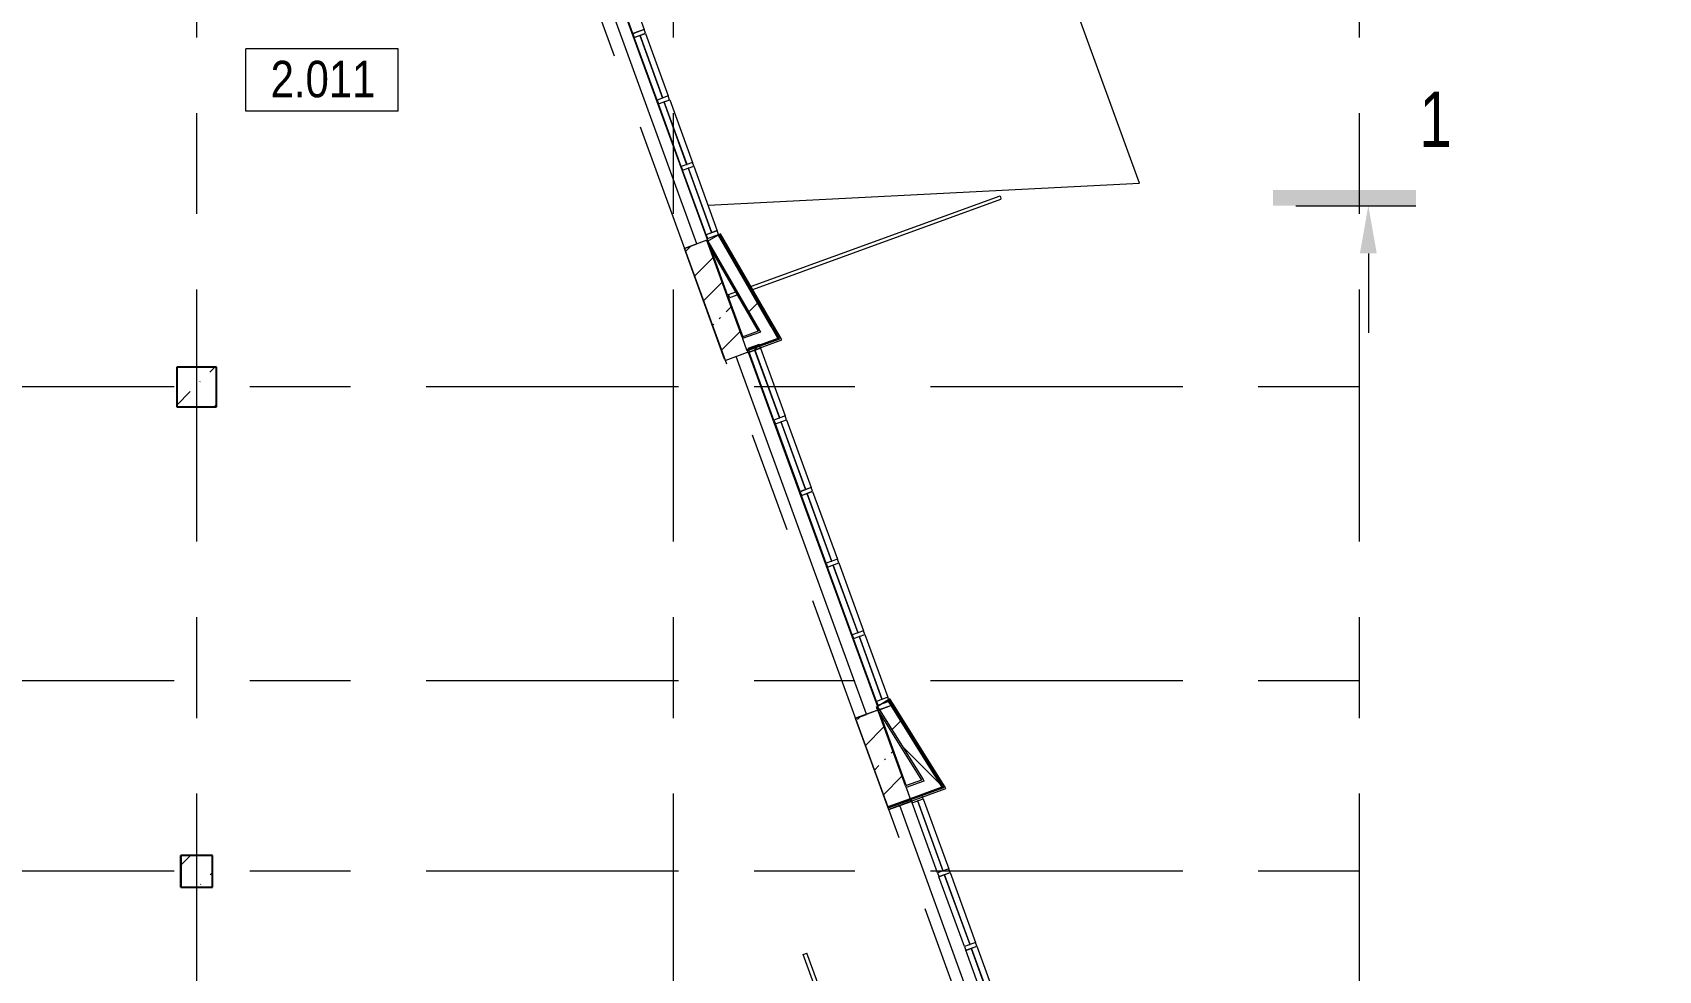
# Model space of a CAD drawing. Header units: millimetres. Extents: x 48966 to 155647, y -43515 to 30475.
# Drawn here: x 133466 to 153941, y -17133 to -5319 of the extents above; entities that cross this region are included whole.
import ezdxf

# ---------------------------------------------------------------- set-up
doc = ezdxf.new("R2010")
doc.units = ezdxf.units.MM
doc.linetypes.add('Осевые', pattern=[6350, 1270, -952.5, 3175, -952.5])
for name, color, linetype, lineweight in [('Импосты витража', 7, 'Continuous', 9), ('Импосты витража-1', 7, 'Continuous', 18), ('Каркас несущий', 7, 'Continuous', 9), ('Колонны', 7, 'Continuous', 9), ('Колонны-1', 7, 'Continuous', 25), ('Марки помещений', 7, 'Continuous', 9), ('Общие ребра', 7, 'Continuous', 9), ('Ограждение', 7, 'Continuous', 9), ('Оси-2', 7, 'Осевые', 9), ('Перекрытия', 7, 'Continuous', 9), ('Поручни', 7, 'Continuous', 9), ('Разрезы', 7, 'Continuous', 9), ('Стены-1', 7, 'Continuous', 18), ('Штриховка разреза-2', 7, 'Continuous', 9)]:
    doc.layers.add(name, color=color, linetype=linetype, lineweight=lineweight)
doc.styles.add('Arial Narrow_1', font='Arial Narrow.ttf', dxfattribs={"height": 460})
doc.styles.add('Arial_2', font='Arial.ttf', dxfattribs={"width": 0.75, "height": 700})
pattern_1 = [(45, (0, 0), (-707.107, 707.107), []), (135, (0, 0), (-707.107, -707.107), [])]
pattern_2 = [(0, (0, 0), (812.8, 203.2), [67.056, -542.544, 67.056, -542.544, -3251.2]), (0, (0, 0), (812.8, 203.2), [-1219.2, 67.056, -1152.144, 67.056, -542.544, -1422.4]), (0, (0, 0), (812.8, 203.2), [-3048, 67.056, -339.344, 67.056, -948.944]), (120, (304.8, 101.6), (-582.37636, 602.30545), [67.056, -542.544, 67.056, -542.544, -3251.2]), (120, (304.8, 101.6), (-582.37636, 602.30545), [-1219.2, 67.056, -1152.144, 67.056, -542.544, -1422.4]), (120, (304.8, 101.6), (-582.37636, 602.30545), [-3048, 67.056, -339.344, 67.056, -948.944]), (240, (406.4, 508), (-230.42364, -805.50545), [67.056, -542.544, 67.056, -542.544, -3251.2]), (240, (406.4, 508), (-230.42364, -805.50545), [-1219.2, 67.056, -1152.144, 67.056, -542.544, -1422.4]), (240, (406.4, 508), (-230.42364, -805.50545), [-3048, 67.056, -339.344, 67.056, -948.944])]
pattern_3 = [(45, (0, 0), (-502.8943, 502.8943), []), (45, (0, 762), (-502.8943, 502.8943), [])]
pattern_4 = [(45, (0, 0), (-424.264, 424.264), [600, -100, 20, -100]), (45, (0, 424), (-424.264, 424.264), [])]

# ---------------------------------------------------------------- blocks, each defined once
blk = doc.blocks.new('Колонна 71 - Колонна 40-55-771042-План 2-го этажа на отм_ 0_000')
at = {"layer": 'Колонны'}
h = blk.add_hatch(dxfattribs=at)
h.set_pattern_fill('FP_30', color=256, style=0, pattern_type=2)
h.set_pattern_definition([(45, (-12600, 29300), (-493.914, 493.914), []), (45, (-12106.1, 29300), (-493.914, 493.914), [873.125, -174.625, 6.706, -167.919])])
h.paths.add_polyline_path([(122730, 19267), (123182, 19267), (123182, 19767), (122682, 19767), (122682, 19267)], flags=0)
at = {"layer": 'Колонны-1'}
for p, q in [((123182, 19767), (122682, 19767)), ((122682, 19767), (122682, 19267)), ((123182, 19267), (123182, 19767)), ((122682, 19267), (123182, 19267))]:
    blk.add_line(p, q, dxfattribs=at)
blk = doc.blocks.new('Колонна 73 - Колонна 40-55-771084-План 2-го этажа на отм_ 0_000')
at = {"layer": 'Колонны'}
h = blk.add_hatch(dxfattribs=at)
h.set_pattern_fill('FP_4', color=256, style=0, pattern_type=2)
h.set_pattern_definition([(45, (0, 0), (-493.914, 493.914), []), (45, (493.9, 0), (-493.914, 493.914), [873.125, -174.625, 6.706, -167.919])])
h.paths.add_polyline_path([(135332, -16083), (135732, -16083), (135732, -15683), (135332, -15683)], flags=0)
at = {"layer": 'Колонны-1'}
for p, q in [((135732, -15683), (135332, -15683)), ((135332, -15683), (135332, -16083)), ((135732, -16083), (135732, -15683)), ((135332, -16083), (135732, -16083))]:
    blk.add_line(p, q, dxfattribs=at)
blk = doc.blocks.new('Прямоугольный импост - Прямоугольный черный-8339193-План 2-го этажа на отм_ 0_000')
at = {"layer": 'Импосты витража-1'}
for p, q in [((0, 75), (-50, 75)), ((-50, 75), (-50, -75)), ((0, -75), (0, 75)), ((-50, -75), (0, -75))]:
    blk.add_line(p, q, dxfattribs=at)
blk = doc.blocks.new('Прямоугольный импост - Прямоугольный черный-8339210-План 2-го этажа на отм_ 0_000')
at = {"layer": 'Импосты витража-1'}
for p, q in [((0, 75), (-50, 75)), ((-50, 75), (-50, -75)), ((0, -75), (0, 75)), ((-50, -75), (0, -75))]:
    blk.add_line(p, q, dxfattribs=at)
blk = doc.blocks.new('Прямоугольный импост - Прямоугольный черный-8339248-План 2-го этажа на отм_ 0_000')
at = {"layer": 'Импосты витража-1'}
for p, q in [((-50, 75), (0, 75)), ((-50, -75), (-50, 75)), ((0, 75), (0, -75)), ((0, -75), (-50, -75))]:
    blk.add_line(p, q, dxfattribs=at)
blk = doc.blocks.new('Прямоугольный импост - Прямоугольный черный-8339241-План 2-го этажа на отм_ 0_000')
at = {"layer": 'Импосты витража'}
for p, q in [((139522, -1199), (139663, -1148)), ((139809, -1988), (139522, -1199)), ((139663, -1148), (139950, -1937)), ((139950, -1937), (139809, -1988))]:
    blk.add_line(p, q, dxfattribs=at)
blk = doc.blocks.new('Прямоугольный импост - Прямоугольный черный-8339176-План 2-го этажа на отм_ 0_000')
at = {"layer": 'Импосты витража-1'}
for p, q in [((-25, 75), (25, 75)), ((-25, -75), (-25, 75)), ((25, 75), (25, -75)), ((25, -75), (-25, -75))]:
    blk.add_line(p, q, dxfattribs=at)
blk = doc.blocks.new('Прямоугольный импост - Прямоугольный черный-8339245-План 2-го этажа на отм_ 0_000')
at = {"layer": 'Импосты витража'}
for p, q in [((141652, -7053), (141793, -7002)), ((141948, -7866), (141652, -7053)), ((141793, -7002), (142089, -7815)), ((142089, -7815), (141948, -7866))]:
    blk.add_line(p, q, dxfattribs=at)
blk = doc.blocks.new('Круглые стержни - Ф40-6320196-План 2-го этажа на отм_ 0_000')
at = {"layer": 'Каркас несущий'}
for p, q in [((145645, -7379), (142515, -8519)), ((142535, -8554), (145659, -7417)), ((142319, -8590), (142224, -8625)), ((142237, -8662), (142340, -8625))]:
    blk.add_line(p, q, dxfattribs=at)
for centre, start_param, end_param in [((145652, -7398), 3.141593, 6.283185), ((142230, -8643), 0, 3.141593), ((142230, -8643), 3.141593, 6.283185)]:
    blk.add_ellipse(centre, major_axis=(-6.8, 18.8), ratio=0.467084, start_param=start_param, end_param=end_param, dxfattribs=at)
blk = doc.blocks.new('Прямоугольный импост - Прямоугольный черный-8339376-План 2-го этажа на отм_ 0_000')
at = {"layer": 'Импосты витража-1'}
for p, q in [((-50, 75), (0, 75)), ((-50, -75), (-50, 75)), ((0, 75), (0, -75)), ((0, -75), (-50, -75))]:
    blk.add_line(p, q, dxfattribs=at)
blk = doc.blocks.new('Прямоугольный импост - Прямоугольный черный-8339191-План 2-го этажа на отм_ 0_000')
at = {"layer": 'Импосты витража-1'}
for p, q in [((-25, 75), (25, 75)), ((-25, -75), (-25, 75)), ((25, 75), (25, -75)), ((25, -75), (-25, -75))]:
    blk.add_line(p, q, dxfattribs=at)
blk = doc.blocks.new('Прямоугольный импост - Прямоугольный черный-8339187-План 2-го этажа на отм_ 0_000')
at = {"layer": 'Импосты витража'}
for p, q in [((142491, -9345), (142632, -9294)), ((142803, -10200), (142491, -9345)), ((142632, -9294), (142944, -10149)), ((142943, -10149), (142803, -10200))]:
    blk.add_line(p, q, dxfattribs=at)
blk = doc.blocks.new('Прямоугольный импост - Прямоугольный черный-V9-План 2-го этажа на отм_ 0_000')
at = {"layer": 'Импосты витража'}
for p, q in [((142820, -10247), (142961, -10196)), ((142961, -10196), (143272, -11051)), ((143132, -11102), (142820, -10247)), ((143272, -11051), (143132, -11102))]:
    blk.add_line(p, q, dxfattribs=at)
blk = doc.blocks.new('Прямоугольный импост - Прямоугольный черный-V10-План 2-го этажа на отм_ 0_000')
at = {"layer": 'Импосты витража'}
for p, q in [((143806, -12953), (143947, -12902)), ((144094, -13743), (143806, -12953)), ((143947, -12902), (144235, -13692)), ((144235, -13692), (144094, -13743))]:
    blk.add_line(p, q, dxfattribs=at)
blk = doc.blocks.new('Прямоугольный импост - Прямоугольный черный-8339167-План 2-го этажа на отм_ 0_000')
at = {"layer": 'Импосты витража'}
for p, q in [((144541, -15023), (144682, -14971)), ((144862, -15904), (144541, -15023)), ((144682, -14971), (145003, -15853)), ((145003, -15853), (144862, -15904))]:
    blk.add_line(p, q, dxfattribs=at)
blk = doc.blocks.new('Прямоугольный импост - Прямоугольный черный-8339175-План 2-го этажа на отм_ 0_000')
at = {"layer": 'Импосты витража'}
for p, q in [((145217, -16879), (145358, -16828)), ((145511, -17688), (145217, -16879)), ((145358, -16828), (145652, -17637)), ((145652, -17637), (145511, -17688))]:
    blk.add_line(p, q, dxfattribs=at)
blk = doc.blocks.new('Ограждение - Ограждение-2447822-План 2-го этажа на отм_ 0_000')
at = {"layer": 'Поручни'}
for p, q in [((143170, -16932), (143218, -16915)), ((144299, -20033), (143170, -16932)), ((143834, -18606), (143218, -16915)), ((144401, -20315), (144299, -20033)), ((145777, -24095), (144401, -20315)), ((132571, -20556), (132571, -21121)), ((132571, -21121), (132571, -24095)), ((132571, -24095), (135245, -24095)), ((135245, -24095), (135332, -24095)), ((135732, -24095), (137945, -24095)), ((137945, -24095), (138875, -24095)), ((138875, -24095), (139175, -24095)), ((139175, -24095), (141275, -24095)), ((141275, -24095), (141332, -24095)), ((141732, -24095), (145777, -24095))]:
    blk.add_line(p, q, dxfattribs=at)
blk = doc.blocks.new('Разрез - Номер спереди-234828-План 2-го этажа на отм_ 0_000')
at = {"layer": 'Разрезы'}
for points in [[(0, 0), (0, 1), (9, 1), (9, 0)], [(2.47, -3), (3, 0), (3.53, -3)]]:
    blk.add_hatch(color=256, dxfattribs=at).paths.add_polyline_path(points, flags=0)
blk.add_line((3, -3), (3, -8), dxfattribs=at)
blk = doc.blocks.new('Марка помещения_Р - Марка помещения-4575829-План 2-го этажа на отм_ 0_000')
at = {"layer": 'Марки помещений'}
for p, q in [((-4.79375, -1.95625), (-4.79375, 1.95625)), ((4.79375, 1.95625), (-4.79375, 1.95625)), ((4.79375, -1.95625), (4.79375, 1.95625)), ((4.79375, -1.95625), (-4.79375, -1.95625))]:
    blk.add_line(p, q, dxfattribs=at)

msp = doc.modelspace()

# ---------------------------------------------------------------- hatches: boundary and pattern name
at = {"layer": 'Штриховка разреза-2'}
h = msp.add_hatch(dxfattribs=at)
h.set_pattern_fill('FP_1', color=256, style=0, pattern_type=2)
h.set_pattern_definition(pattern_4)
h.paths.add_polyline_path([(142188.1, -9448.4), (142470, -9345.8), (141957, -7936.3), (141675.1, -8038.9), (142021.3, -8990.1)], flags=0)
h = msp.add_hatch(dxfattribs=at)
h.set_pattern_fill('FP_33', color=256, style=0, pattern_type=2)
h.set_pattern_definition(pattern_1)
h.paths.add_polyline_path([(142632.3, -9091.7), (142775.5, -9039.6), (142100.4, -7870.3), (141970.5, -7945.3), (142622.2, -9074.1)], flags=0)
h = msp.add_hatch(dxfattribs=at)
h.set_pattern_fill('FP_32', color=256, style=0, pattern_type=2)
h.set_pattern_definition(pattern_2)
h.paths.add_polyline_path([(142851.6, -9171.5), (142865.9, -9166.3), (142113.4, -7862.8), (142100.4, -7870.3), (142775.5, -9039.6)], flags=0)
h = msp.add_hatch(dxfattribs=at)
h.set_pattern_fill('FP_2', color=256, style=0, pattern_type=2)
h.set_pattern_definition(pattern_3)
h.paths.add_polyline_path([(142873.5, -9179.5), (142892.6, -9172.6), (142130.7, -7852.8), (142113.4, -7862.8), (142865.9, -9166.3)], flags=0)
h = msp.add_hatch(dxfattribs=at)
h.set_pattern_fill('FP_32', color=256, style=0, pattern_type=2)
h.set_pattern_definition(pattern_2)
h.paths.add_polyline_path([(142463.8, -9328.6), (142873.5, -9179.5), (142865.9, -9166.3), (142458.7, -9314.6)], flags=0)
h = msp.add_hatch(dxfattribs=at)
h.set_pattern_fill('FP_2', color=256, style=0, pattern_type=2)
h.set_pattern_definition(pattern_3)
h.paths.add_polyline_path([(142470.6, -9347.4), (142902.8, -9190.2), (142892.6, -9172.6), (142463.8, -9328.6), (142470, -9345.8)], flags=0)
h = msp.add_hatch(dxfattribs=at)
h.set_pattern_fill('FP_2', color=256, style=0, pattern_type=2)
h.set_pattern_definition(pattern_3)
h.paths.add_polyline_path([(144938.5, -14831.6), (144957.7, -14824.6), (144307.6, -13784.3), (144288.4, -13791.3), (144930.4, -14818.6)], flags=0)
h.paths.add_polyline_path([(144287.3, -13789.6), (144306.5, -13782.6), (144262.6, -13712.2), (144245.6, -13722.8)], flags=0)
h = msp.add_hatch(dxfattribs=at)
h.set_pattern_fill('FP_1', color=256, style=0, pattern_type=2)
h.set_pattern_definition(pattern_4)
h.paths.add_polyline_path([(144235.4, -15071.6), (144517.3, -14969), (144110.7, -13856), (143830.2, -13958.3), (144131, -14784.8)], flags=0)
h.paths.add_polyline_path([(144109.6, -13854.3), (144097.4, -13815.4), (144088.7, -13820.8)], flags=0)
h = msp.add_hatch(dxfattribs=at)
h.set_pattern_fill('FP_33', color=256, style=0, pattern_type=2)
h.set_pattern_definition(pattern_1)
h.paths.add_polyline_path([(144690.6, -14746.3), (144834.7, -14693.8), (144274, -13796.5), (144129.9, -13849), (144679.8, -14728.9)], flags=0)
h.paths.add_polyline_path([(144128.9, -13847.3), (144272.9, -13794.8), (144232.9, -13730.7), (144105.7, -13810.2)], flags=0)
h = msp.add_hatch(dxfattribs=at)
h.set_pattern_fill('FP_32', color=256, style=0, pattern_type=2)
h.set_pattern_definition(pattern_2)
h.paths.add_polyline_path([(144916, -14823.9), (144930.4, -14818.6), (144288.4, -13791.3), (144274, -13796.5), (144891.6, -14784.8)], flags=0)
h.paths.add_polyline_path([(144272.9, -13794.8), (144287.3, -13789.6), (144245.6, -13722.8), (144232.9, -13730.7)], flags=0)
h = msp.add_hatch(dxfattribs=at)
h.set_pattern_fill('FP_33', color=256, style=0, pattern_type=2)
h.set_pattern_definition(pattern_1)
h.paths.add_polyline_path([(144517.3, -14969), (144916, -14823.9), (144834.7, -14693.8), (144466, -14828)], flags=0)
h = msp.add_hatch(dxfattribs=at)
h.set_pattern_fill('FP_32', color=256, style=0, pattern_type=2)
h.set_pattern_definition(pattern_2)
h.paths.add_polyline_path([(144240.6, -15085.9), (144938.5, -14831.6), (144930.4, -14818.6), (144235.4, -15071.6), (144240.5, -15085.7)], flags=0)

# ---------------------------------------------------------------- linework, layer by layer
at = {"layer": 'Общие ребра'}
for p, q in [((141957, -7936.3), (141675.1, -8038.9)), ((141962.1, -7950.2), (141982.4, -8006)), ((141982.4, -8006), (141962.1, -7950.2)), ((141970.5, -7945.3), (142622.2, -9074.1)), ((142100.4, -7870.3), (142765.3, -9022)), ((142113.4, -7862.8), (142779.6, -9016.8)), ((142400.5, -9154.8), (142407.4, -9173.6)), ((142632.3, -9091.7), (142407.4, -9173.6)), ((142407.4, -9173.6), (142458.7, -9314.6)), ((142851.6, -9171.5), (142458.7, -9314.6)), ((142873.5, -9179.5), (142463.8, -9328.6)), ((142622.2, -9074.1), (142632.3, -9091.7)), ((142765.3, -9022), (142775.5, -9039.6)), ((142775.5, -9039.6), (142851.6, -9171.5)), ((142779.6, -9016.8), (142865.9, -9166.3)), ((142865.9, -9166.3), (142873.5, -9179.5)), ((142188.1, -9448.4), (142470, -9345.8)), ((142458.7, -9314.6), (142463.8, -9328.6)), ((142463.8, -9328.6), (142470, -9345.8)), ((142470, -9345.8), (142470.6, -9347.4)), ((144110.7, -13856), (143830.2, -13958.3)), ((144097.4, -13815.4), (144111.3, -13853.7)), ((144114.3, -13861.7), (144097.4, -13815.4)), ((144105.7, -13810.2), (144128.9, -13847.3)), ((144109.6, -13854.3), (144111.3, -13853.7)), ((144109.6, -13854.3), (144110.7, -13856)), ((144110.7, -13856), (144112, -13855.6)), ((144111.3, -13853.7), (144128.9, -13847.3)), ((144112, -13855.6), (144129.9, -13849)), ((144112, -13855.6), (144114.3, -13861.7)), ((144128.9, -13847.3), (144272.9, -13794.8)), ((144129.9, -13849), (144274, -13796.5)), ((144129.9, -13849), (144679.8, -14728.9)), ((144232.9, -13730.7), (144272.9, -13794.8)), ((144245.6, -13722.8), (144287.3, -13789.6)), ((144272.9, -13794.8), (144287.3, -13789.6)), ((144274, -13796.5), (144288.4, -13791.3)), ((144274, -13796.5), (144823.9, -14676.5)), ((144287.3, -13789.6), (144306.5, -13782.6)), ((144288.4, -13791.3), (144307.6, -13784.3)), ((144288.4, -13791.3), (144838.3, -14671.2)), ((144679.8, -14728.9), (144690.6, -14746.3)), ((144823.9, -14676.5), (144834.7, -14693.8)), ((144834.7, -14693.8), (144916, -14823.9)), ((144838.3, -14671.2), (144930.4, -14818.6)), ((144459.1, -14809.2), (144466, -14828)), ((144690.6, -14746.3), (144466, -14828)), ((144466, -14828), (144517.3, -14969)), ((144916, -14823.9), (144517.3, -14969)), ((144938.5, -14831.6), (144522.4, -14983.1)), ((144930.4, -14818.6), (144938.5, -14831.6)), ((144517.3, -14969), (144235.4, -15071.6)), ((144522.4, -14983.1), (144240.5, -15085.7)), ((144240.6, -15085.9), (144522.5, -14983.3))]:
    msp.add_line(p, q, dxfattribs=at)
at = {"layer": 'Оси-2'}
for p, q in [((129498.1, 25417.1), (153940.5, -41737.8)), ((135531.6, 25417.1), (135531.6, -41737.8)), ((141531.6, 25417.1), (141531.6, -41737.8)), ((150171.6, 25417.1), (150171.6, -41737.8)), ((150171.6, -9782.9), (50565.6, -9782.9)), ((150171.6, -13482.9), (50565.6, -13482.9)), ((150171.6, -15882.9), (50565.6, -15882.9))]:
    msp.add_line(p, q, dxfattribs=at)
at = {"layer": 'Перекрытия'}
for p, q in [((147406.3, -7216.4), (143791.5, 2714.9)), ((141832.2, -7981.7), (139060.2, -365.8)), ((139184.8, -305.1), (141965, -7934.3)), ((141972.1, -7493), (147406.3, -7216.4)), ((141675.1, -8038.9), (141832.2, -7981.7)), ((141965, -7934.3), (141969.3, -7946)), ((142181.9, -9431.3), (141675.1, -8038.9)), ((142006.2, -8047.2), (142219.5, -8632.6)), ((142229.1, -8658.9), (142408.7, -9151.8)), ((143968.1, -13905.9), (142327.3, -9397.8)), ((142478.8, -9344.1), (144106.2, -13809.9)), ((135281.6, -10032.9), (135281.6, -9532.9)), ((135281.6, -9532.9), (135781.6, -9532.9)), ((135781.6, -9532.9), (135781.6, -10032.9)), ((135781.6, -10032.9), (135281.6, -10032.9)), ((143830.2, -13958.3), (143968.8, -13907.8)), ((144140.2, -13903.1), (144469, -14805.6)), ((144386, -15054), (144247.3, -15104.5)), ((145388.5, -17808.4), (144386.6, -15055.9)), ((135331.6, -16082.9), (135331.6, -15682.9)), ((135331.6, -15682.9), (135731.6, -15682.9)), ((135731.6, -15682.9), (135731.6, -16082.9)), ((135731.6, -16082.9), (135331.6, -16082.9))]:
    msp.add_line(p, q, dxfattribs=at)
at = {"layer": 'Разрезы'}
msp.add_line((149372.9, -7500.5), (150887.1, -7500.5), dxfattribs=at)
at = {"layer": 'Стены-1'}
for p, q in [((141116.4, -5354), (141111.7, -5355.7)), ((141111.7, -5355.7), (141399, -6145.1)), ((141403.7, -6143.4), (141116.4, -5354)), ((141399, -6145.1), (141403.7, -6143.4)), ((141420.8, -6190.4), (141416.1, -6192.1)), ((141416.1, -6192.1), (141703.4, -6981.4)), ((141708.1, -6979.7), (141420.8, -6190.4)), ((141703.4, -6981.4), (141708.1, -6979.7)), ((141725.2, -7026.7), (141720.5, -7028.4)), ((141720.5, -7028.4), (142016.4, -7841.2)), ((142021.1, -7839.5), (141725.2, -7026.7)), ((141962.1, -7950.2), (141957, -7936.3)), ((142130.7, -7852.8), (141962.1, -7950.2)), ((142016.4, -7841.2), (142021.1, -7839.5)), ((142798.7, -9009.9), (142130.7, -7852.8)), ((141675.1, -8038.9), (142188.1, -9448.4)), ((141982.4, -8006), (142603.1, -9081.1)), ((142400.5, -9154.8), (141982.4, -8006)), ((142603.1, -9081.1), (142400.5, -9154.8)), ((142470.6, -9347.4), (142902.8, -9190.2)), ((142892.6, -9172.6), (142798.7, -9009.9)), ((142902.8, -9190.2), (142892.6, -9172.6)), ((142564.1, -9318.7), (142559.4, -9320.4)), ((142559.4, -9320.4), (142871, -10175.4)), ((142875.7, -10173.7), (142564.1, -9318.7)), ((142871, -10175.4), (142875.7, -10173.7)), ((142892.8, -10220.7), (142888.1, -10222.4)), ((142888.1, -10222.4), (143199.7, -11077.4)), ((143204.4, -11075.7), (142892.8, -10220.7)), ((143199.7, -11077.4), (143204.4, -11075.7)), ((143221.5, -11122.6), (143216.8, -11124.4)), ((143216.8, -11124.4), (143528.4, -11979.4)), ((143533.1, -11977.6), (143221.5, -11122.6)), ((143528.4, -11979.4), (143533.1, -11977.6)), ((143550.2, -12024.6), (143545.5, -12026.3)), ((143545.5, -12026.3), (143857.1, -12881.3)), ((143861.7, -12879.6), (143550.2, -12024.6)), ((143857.1, -12881.3), (143861.7, -12879.6)), ((143878.9, -12926.6), (143874.2, -12928.3)), ((143874.2, -12928.3), (144162, -13718.3)), ((144166.7, -13716.5), (143878.9, -12926.6)), ((144262.6, -13712.2), (144088.7, -13820.8)), ((144162, -13718.3), (144166.7, -13716.5)), ((144306.5, -13782.6), (144262.6, -13712.2)), ((144109.6, -13854.3), (143829.5, -13956.4)), ((144088.7, -13820.8), (144109.6, -13854.3)), ((144114.3, -13861.7), (144660.5, -14735.9)), ((144459.1, -14809.2), (144114.3, -13861.7)), ((144307.6, -13784.3), (144306.5, -13782.6)), ((144857.5, -14664.3), (144307.6, -13784.3)), ((143829.5, -13956.4), (143827.6, -13957.1)), ((143827.6, -13957.1), (144246.1, -15107)), ((143830.2, -13958.3), (144235.4, -15071.6)), ((144247.3, -15104.5), (143830.2, -13958.3)), ((144660.5, -14735.9), (144459.1, -14809.2)), ((144957.7, -14824.6), (144857.5, -14664.3)), ((144529.2, -15001.9), (144968.5, -14842)), ((144968.5, -14842), (144957.7, -14824.6)), ((144235.4, -15071.6), (144240.5, -15085.7)), ((144240.5, -15085.7), (144240.6, -15085.9)), ((144240.5, -15085.7), (144240.6, -15085.9)), ((144240.6, -15085.9), (144522.5, -14983.3)), ((144246.1, -15107), (144248, -15106.4)), ((144529.2, -15001.9), (144247.3, -15104.5)), ((144248, -15106.4), (144529.9, -15003.8)), ((144522.5, -14983.3), (144529.2, -15001.9)), ((144529.9, -15003.8), (144529.2, -15001.9)), ((144614, -14996), (144609.3, -14997.7)), ((144609.3, -14997.7), (144930.2, -15879.2)), ((144934.9, -15877.5), (144614, -14996)), ((144930.2, -15879.2), (144934.9, -15877.5)), ((144952, -15924.5), (144947.3, -15926.2)), ((144947.3, -15926.2), (145268.1, -16807.6)), ((145272.8, -16805.9), (144952, -15924.5)), ((145268.1, -16807.6), (145272.8, -16805.9)), ((145289.9, -16852.9), (145285.2, -16854.6)), ((145285.2, -16854.6), (145579.4, -17663.1)), ((145584.1, -17661.4), (145289.9, -16852.9))]:
    msp.add_line(p, q, dxfattribs=at)

# ---------------------------------------------------------------- block references
at = {"layer": 'Импосты витража'}
for name, p in [('Прямоугольный импост - Прямоугольный черный-8339241-План 2-го этажа на отм_ 0_000', (1217.6, -3345.3)), ('Прямоугольный импост - Прямоугольный черный-8339241-План 2-го этажа на отм_ 0_000', (1522, -4181.6)), ('Прямоугольный импост - Прямоугольный черный-8339241-План 2-го этажа на отм_ 0_000', (1826.4, -5018)), ('Прямоугольный импост - Прямоугольный черный-8339245-План 2-го этажа на отм_ 0_000', (0, 0)), ('Прямоугольный импост - Прямоугольный черный-8339187-План 2-го этажа на отм_ 0_000', (0, 0)), ('Прямоугольный импост - Прямоугольный черный-V9-План 2-го этажа на отм_ 0_000', (0, 0)), ('Прямоугольный импост - Прямоугольный черный-V9-План 2-го этажа на отм_ 0_000', (328.7, -902)), ('Прямоугольный импост - Прямоугольный черный-V9-План 2-го этажа на отм_ 0_000', (657.4, -1804)), ('Прямоугольный импост - Прямоугольный черный-V10-План 2-го этажа на отм_ 0_000', (0, 0)), ('Прямоугольный импост - Прямоугольный черный-8339167-План 2-го этажа на отм_ 0_000', (0, 0)), ('Прямоугольный импост - Прямоугольный черный-8339167-План 2-го этажа на отм_ 0_000', (337.9, -928.4)), ('Прямоугольный импост - Прямоугольный черный-8339175-План 2-го этажа на отм_ 0_000', (0, 0))]:
    msp.add_blockref(name, p, dxfattribs=at)
at = {"layer": 'Импосты витража', "extrusion": (0, 0, -1)}
for name, p, rotation in [('Прямоугольный импост - Прямоугольный черный-8339176-План 2-го этажа на отм_ 0_000', (-141105.5, -5331.4), 250.0000000000006), ('Прямоугольный импост - Прямоугольный черный-8339176-План 2-го этажа на отм_ 0_000', (-141409.9, -6167.7), 250.0000000000006), ('Прямоугольный импост - Прямоугольный черный-8339176-План 2-го этажа на отм_ 0_000', (-141714.3, -7004.1), 250.0000000000006), ('Прямоугольный импост - Прямоугольный черный-8339248-План 2-го этажа на отм_ 0_000', (-142035.8, -7887.4), 250.0000000000006), ('Прямоугольный импост - Прямоугольный черный-8339191-План 2-го этажа на отм_ 0_000', (-142881.9, -10198), 249.9775850357087), ('Прямоугольный импост - Прямоугольный черный-8339191-План 2-го этажа на отм_ 0_000', (-143210.6, -11100), 249.9775850357087), ('Прямоугольный импост - Прямоугольный черный-8339191-План 2-го этажа на отм_ 0_000', (-143539.3, -12002), 249.9775850357087), ('Прямоугольный импост - Прямоугольный черный-8339191-План 2-го этажа на отм_ 0_000', (-143868, -12904), 249.9775850357087), ('Прямоугольный импост - Прямоугольный черный-8339376-План 2-го этажа на отм_ 0_000', (-144181.5, -13764.4), 249.9775850357087), ('Прямоугольный импост - Прямоугольный черный-8339176-План 2-го этажа на отм_ 0_000', (-144941.1, -15901.8), 250.0000000000006), ('Прямоугольный импост - Прямоугольный черный-8339176-План 2-го этажа на отм_ 0_000', (-145279, -16830.2), 250.0000000000006)]:
    msp.add_blockref(name, p, dxfattribs=dict(at, rotation=rotation))
at = {"layer": 'Импосты витража'}
for name, p, rotation in [('Прямоугольный импост - Прямоугольный черный-8339193-План 2-го этажа на отм_ 0_000', (142544.6, -9272.6), 110.0224149642913), ('Прямоугольный импост - Прямоугольный черный-8339210-План 2-го этажа на отм_ 0_000', (144594.6, -14949.9), 109.9999999999994)]:
    msp.add_blockref(name, p, dxfattribs=dict(at, rotation=rotation))
at = {"layer": 'Каркас несущий'}
msp.add_blockref('Круглые стержни - Ф40-6320196-План 2-го этажа на отм_ 0_000', (0, 0), dxfattribs=at)
at = {"layer": 'Колонны'}
for name, p in [('Колонна 71 - Колонна 40-55-771042-План 2-го этажа на отм_ 0_000', (12600, -29300)), ('Колонна 73 - Колонна 40-55-771084-План 2-го этажа на отм_ 0_000', (0, 0))]:
    msp.add_blockref(name, p, dxfattribs=at)
at = {"layer": 'Марки помещений', "xscale": 199.9999999999999, "yscale": 199.9999999999999, "zscale": 199.9999999999999}
msp.add_blockref('Марка помещения_Р - Марка помещения-4575829-План 2-го этажа на отм_ 0_000', (137113, -5917), dxfattribs=at)
at = {"layer": 'Ограждение'}
msp.add_blockref('Ограждение - Ограждение-2447822-План 2-го этажа на отм_ 0_000', (0, 0), dxfattribs=at)
at = {"layer": 'Разрезы', "extrusion": (0, 0, -1), "xscale": 199.9999999999999, "yscale": 199.9999999999999, "zscale": 199.9999999999999}
msp.add_blockref('Разрез - Номер спереди-234828-План 2-го этажа на отм_ 0_000', (-150887.1, -7500.5), dxfattribs=at)

# ---------------------------------------------------------------- texts
at = {"layer": 'Марки помещений', "insert": (136465.1, -5675.2), "char_height": 460, "width": 1587.341, "attachment_point": 1, "style": 'Arial Narrow_1'}
msp.add_mtext('2.011', dxfattribs=at)
at = {"layer": 'Разрезы', "insert": (150928.9, -6062.4), "char_height": 700, "width": 505.063, "attachment_point": 1, "style": 'Arial_2'}
msp.add_mtext('\\fArial|b0|i0|c204|p34|;\\W.75;1', dxfattribs=at)

doc.saveas('drawing.dxf')
